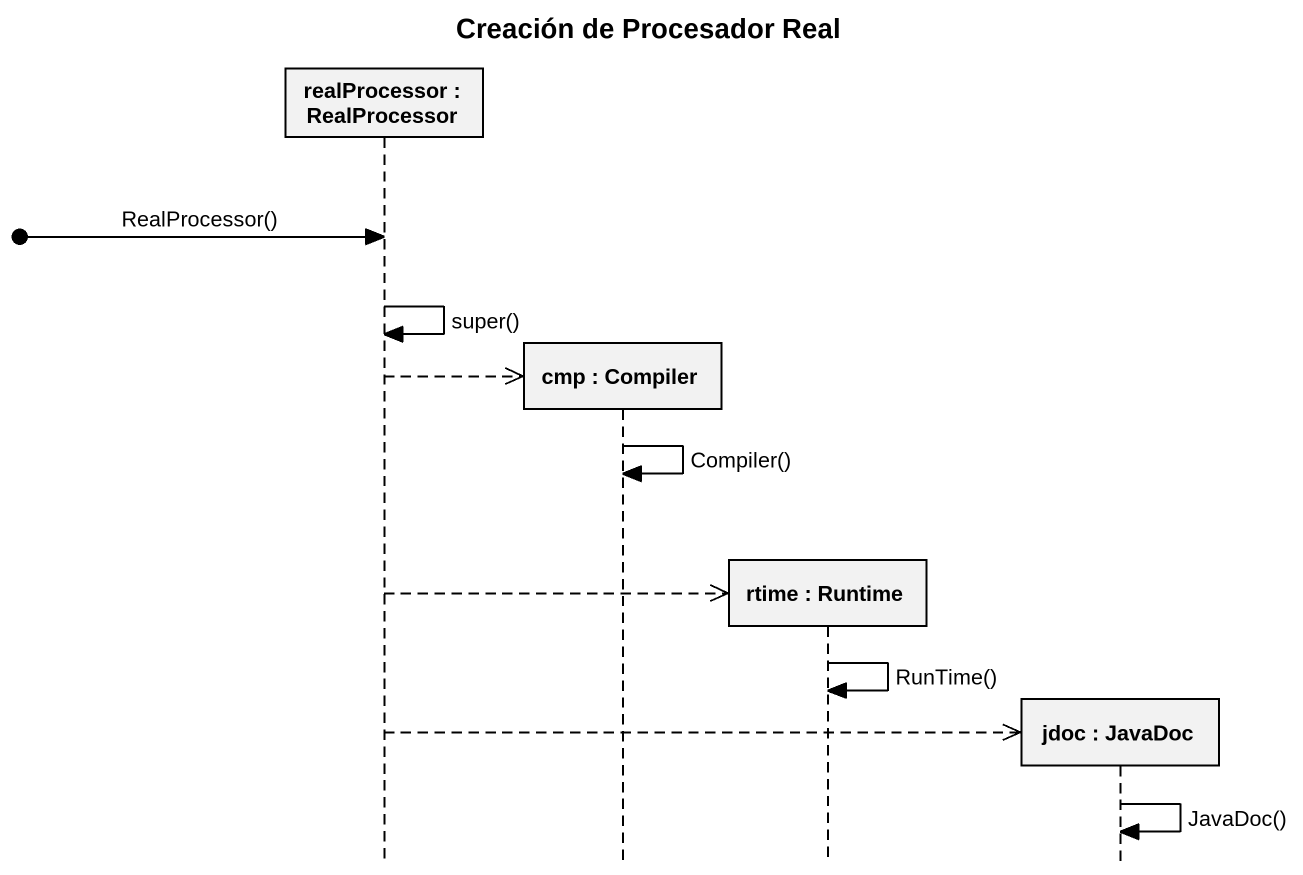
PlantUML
@startuml
title Creación de Procesador Real
hide footbox
participant "realProcessor : RealProcessor" as realProcessor
participant "cmp : Compiler" as cmp
participant "rtime : Runtime" as rtime
participant "jdoc : JavaDoc" as jdoc

[o-> realProcessor : RealProcessor()
realProcessor -> realProcessor : super()
realProcessor -->> cmp **
cmp -> cmp : Compiler()
realProcessor -->> rtime **
rtime -> rtime : RunTime()
realProcessor -->> jdoc **
jdoc -> jdoc : JavaDoc()
@enduml
